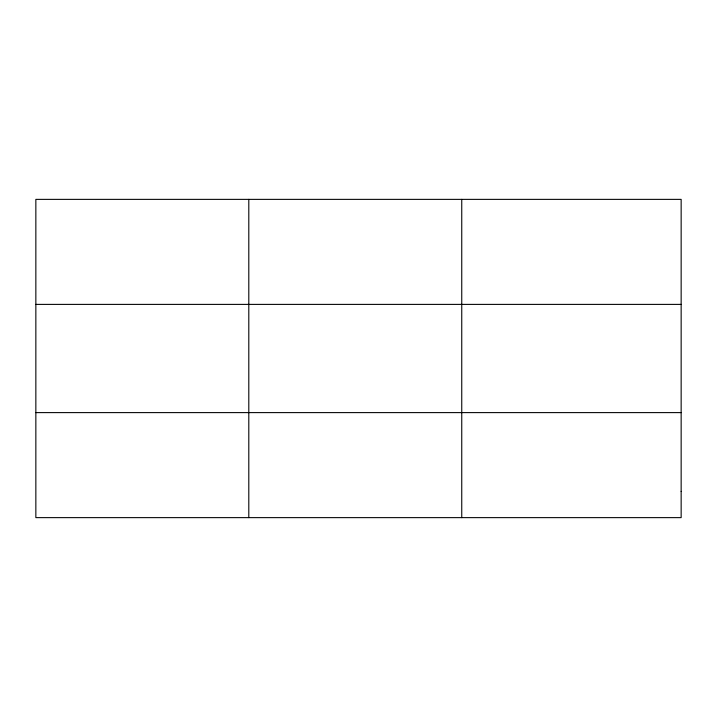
<?xml version="1.0" encoding="UTF-8"?>
<svg xmlns="http://www.w3.org/2000/svg" width="717" height="717" viewBox="0 0 717 717"><rect width="100%" height="100%" fill="white"/><g stroke="black" fill="none" stroke-linecap="round" stroke-linejoin="round"><path stroke-width="1.08" d="M248.799 517.629L248.799 199.371M461.748 517.629L461.748 199.371M35.85 304.393L681.15 304.393M35.85 412.607L681.15 412.607M681.15 491.378L681.15 517.629L35.85 517.629L35.85 199.371L681.15 199.371L681.15 491.378"/></g></svg>
